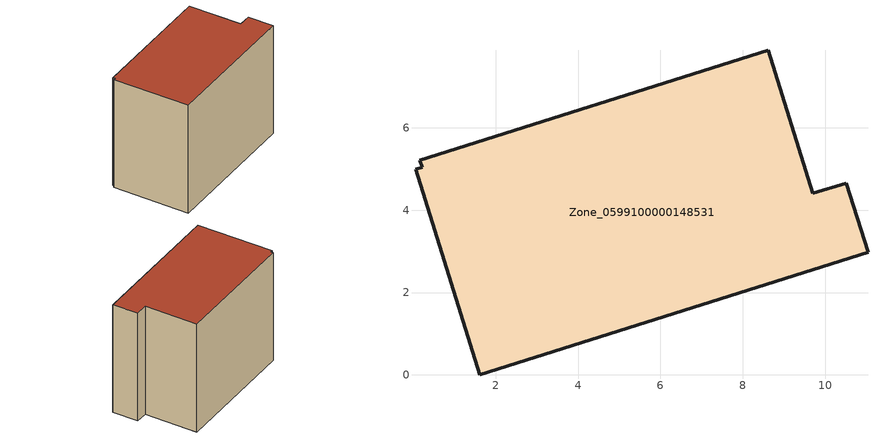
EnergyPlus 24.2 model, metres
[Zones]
Zone_0599100000148531
 floor ground (C_G): 1.61,0 0.05,5 0.21,5.05 0.16,5.21 8.62,7.89 9.7,4.41 10.51,4.66 11.04,2.98 z0
 wall outside (C_F): 11.04,2.98 10.51,4.66 9.7,4.41 8.62,7.89 0.16,5.21 0.21,5.05 0.05,5 1.61,0 11.04,2.98 z0:7.87
 roof outside (C_R): 0.05,5 1.61,0 11.04,2.98 10.51,4.66 9.7,4.41 8.62,7.89 0.16,5.21 0.21,5.05 z7.87
[BUILDING]
Pand.0599100000148531: North Axis=0; Terrain=City; Loads Convergence Tolerance Value=0.04; Temperature Convergence Tolerance Value=0.4; Solar Distribution=FullExterior; Maximum Number of Warmup Days=25; Minimum Number of Warmup Days=1
[Site:Location]
Rotterdam.The.Hague.AP_ZH_NLD Design_Conditions: Latitude=51.96; Longitude=4.45; Time Zone=1; Elevation=-4.5
[SITE:GROUNDTEMPERATURE:BUILDINGSURFACE]
18, 18, 18, 18, 18, 18, 18, 18, 18, 18, 18, 18
[MATERIAL] Thermal Absorptance=0.9; Solar Absorptance=0.7; Visible Absorptance=0.7
Name | Roughness | Thickness | Conductivity | Density | Specific Heat
G.TI.1975-1991 | MediumSmooth | 0.15 | 0.288461 | 540 | 1210
F.TI.1975-1991 | Rough | 0.3 | 0.230769 | 1920 | 840
R.TI.1975-1991 | MediumRough | 0.2 | 0.153846 | 1500 | 1000
[CONSTRUCTION]
C_G: G.TI.1975-1991
C_F: F.TI.1975-1991
C_R: R.TI.1975-1991
[ZONE]
Zone_0599100000148531: Type=1; Multiplier=1; Ceiling Height=Autocalculate; Volume=Autocalculate; Floor Area=autocalculate; Part of Total Floor Area=Yes
[ZONEINFILTRATION:DESIGNFLOWRATE]
Infil_Zone_0599100000148531: Zone or ZoneList or Space or SpaceList=Zone_0599100000148531; Schedule=AlwaysOn; Design Flow Rate Calculation Method=Flow/Area; Flow Rate per Floor Area=0.003; Constant Term Coefficient=1; Temperature Term Coefficient=0; Velocity Term Coefficient=0; Velocity Squared Term Coefficient=0
[HVACTEMPLATE:ZONE:IDEALLOADSAIRSYSTEM]
Zone_0599100000148531: Maximum Heating Supply Air Temperature=50; Minimum Cooling Supply Air Temperature=13; Maximum Heating Supply Air Humidity Ratio=0.0156; Minimum Cooling Supply Air Humidity Ratio=0.0077; Heating Limit=NoLimit; Cooling Limit=NoLimit; Dehumidification Control Type=ConstantSensibleHeatRatio; Cooling Sensible Heat Ratio=0.7; Dehumidification Setpoint=60; Humidification Control Type=None; Humidification Setpoint=30; Outdoor Air Method=None; Outdoor Air Flow Rate per Person=0.00944; Outdoor Air Flow Rate per Zone Floor Area=0; Outdoor Air Flow Rate per Zone=0; Demand Controlled Ventilation Type=None; Outdoor Air Economizer Type=NoEconomizer; Heat Recovery Type=None; Sensible Heat Recovery Effectiveness=0.7; Latent Heat Recovery Effectiveness=0.65
[ZONECONTROL:THERMOSTAT]
ThermostatControl_Zone_0599100000148531: Zone or ZoneList=Zone_0599100000148531; Control Type Schedule=DualSetpointControlType; Control 1=Thermostat_Zone_0599100000148531; Temperature Difference Between Cutout And Setpoint=0
[THERMOSTATSETPOINT:DUALSETPOINT]
Thermostat_Zone_0599100000148531: Heating Setpoint Temperature Schedule=HeatingSetpoint_Zone_0599100000148531; Cooling Setpoint Temperature Schedule=CoolingSetpoint_Zone_0599100000148531
[SCHEDULE:COMPACT]
HeatingSetpoint_Zone_0599100000148531: Through: 12/31, For: AllDays, Until: 24:00, 21
CoolingSetpoint_Zone_0599100000148531: Through: 12/31, For: AllDays, Until: 24:00, 24
DualSetpointControlType: Through: 12/31, For: AllDays, Until: 24:00, 4
AlwaysOn: Through: 12/31, For: AllDays, Until: 24:00, 1
